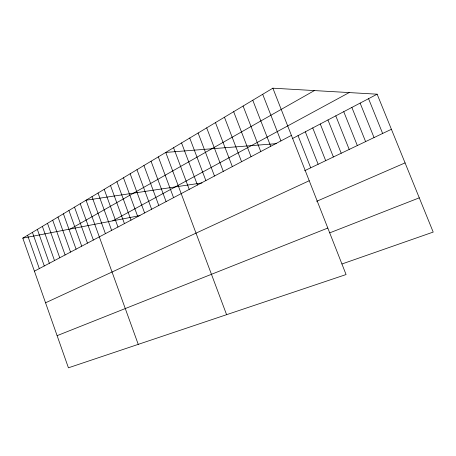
<?xml version="1.0" encoding="UTF-8"?>
<svg xmlns="http://www.w3.org/2000/svg" width="456" height="456" viewBox="0 0 456 456"><rect width="100%" height="100%" fill="white"/><g stroke="black" fill="none" stroke-linecap="round" stroke-linejoin="round"><path stroke-width="0.68" d="M272.87 88.185L346.075 274.552L68.428 367.815L22.8 238.14L272.87 88.185L377.14 94.192L433.2 232.081L341.977 263.978M70.389 228.98L314.401 90.573M112.712 220.841L349.176 92.579M34.422 271.172L291.407 135.381M292.666 138.442L377.14 94.192M304.625 170.721L391.408 129.276M45.549 302.795L309.225 180.741M316.635 201.313L405.07 162.895M57.114 335.656L327.807 228.051M329.751 232.851L419.281 197.841M22.8 238.14L139.998 215.591M201.957 182.936L86.047 200.212L138.242 344.365M276.342 143.657L165.745 152.424L226.598 314.686M368.556 98.69L382.641 133.465M360.126 103.102L374.045 137.569M351.861 107.434L365.609 141.599M343.744 111.686L357.327 145.549M335.776 115.858L349.199 149.431M327.955 119.956L341.219 153.244M320.272 123.981L333.387 156.984M312.73 127.931L325.687 160.66M305.315 131.818L318.128 164.268M298.036 135.631L310.701 167.814M262.69 94.284L280.93 140.915M252.772 100.234L270.716 146.313M243.099 106.037L260.758 151.574M233.66 111.697L251.045 156.704M224.449 117.215L241.572 161.715M215.46 122.607L232.321 166.6M206.688 127.868L223.292 171.37M198.115 133.009L214.48 176.027M189.742 138.031L205.867 180.582M181.556 142.939L197.454 185.028M173.559 147.733L189.229 189.371M158.317 156.875L173.559 197.647M151.05 161.23L166.092 201.598M143.936 165.5L158.785 205.462M136.971 169.672L151.626 209.241M130.148 173.764L144.615 212.946M123.462 177.772L137.746 216.577M116.913 181.699L131.02 220.128M110.494 185.552L124.425 223.611M104.202 189.325L117.967 227.025M98.034 193.025L111.629 230.377M91.981 196.65L105.416 233.66M80.227 203.701L93.349 240.033M74.516 207.127L87.484 243.133M68.913 210.49L81.732 246.172M63.407 213.784L76.084 249.158M58.009 217.027L70.543 252.088M52.702 220.202L65.1 254.961M47.498 223.326L59.759 257.782M42.379 226.398L54.509 260.558M37.358 229.408L49.356 263.283M32.422 232.372L44.289 265.956M27.565 235.279L39.313 268.59"/></g></svg>
